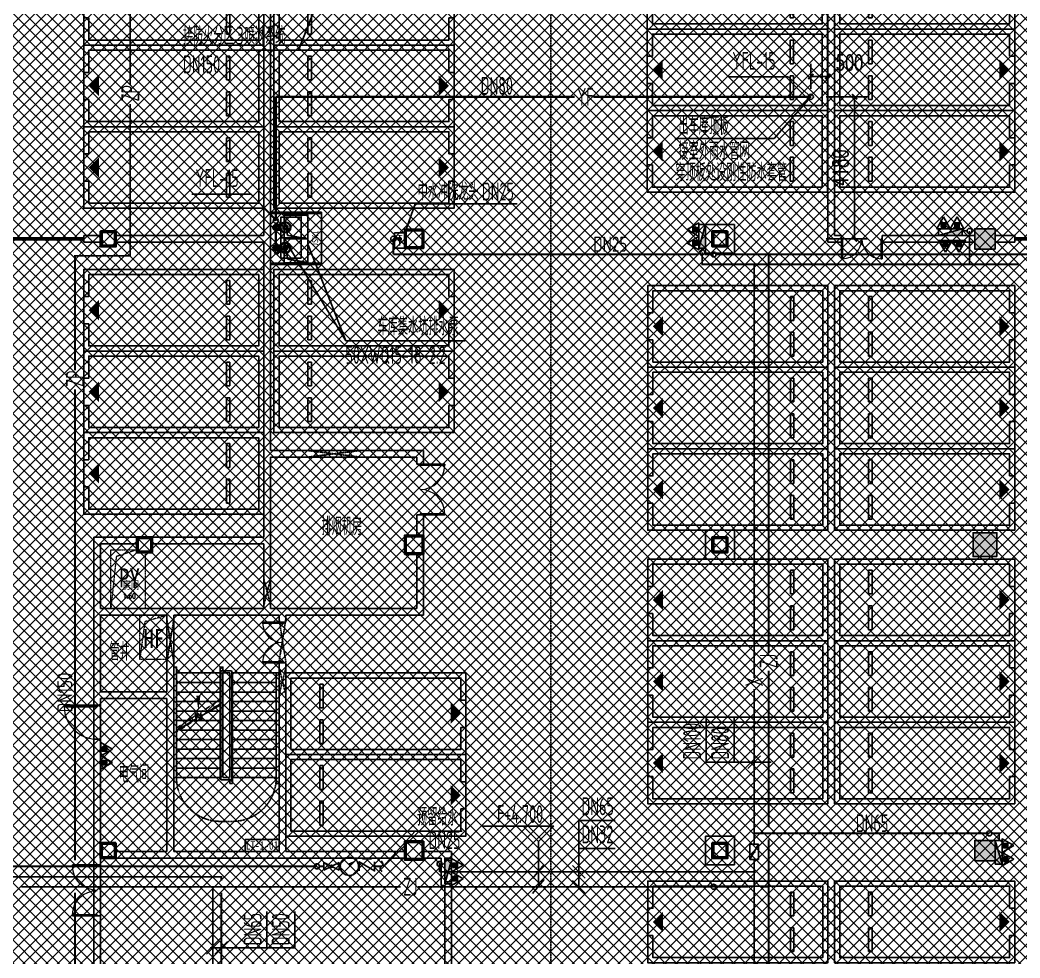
# Model space of a CAD drawing. Extents: x -2120532 to 1934524, y -1331911 to 424203.
# Drawn here: x -34207 to -4779, y -349422 to -321820 of the extents above; entities that cross this region are included whole.
import ezdxf
from ezdxf.enums import TextEntityAlignment as Align

# ---------------------------------------------------------------- set-up
doc = ezdxf.new("R2010")
doc.units = 0
doc.header["$LTSCALE"] = 10
for name, pattern in [('( Hidden )', [0.375, 0.25, -0.125]), ('__DASH', [0.35, 0.25, -0.1]), ('_DASH', [0.6, 0.4, -0.2]), ('DASH', [0.35, 0.25, -0.1]), ('排水', [1.1, 1, -0.1])]:
    doc.linetypes.add(name, pattern=pattern)
for name, color, linetype in [('0-绿', 3, 'Continuous'), ('00-停车位', 67, 'Continuous'), ('A-BEAM', 4, 'Continuous'), ('A-COLUMN', 8, 'Continuous'), ('A-DIM_SYMB', 3, 'Continuous'), ('A-ROOM_NAME', 23, 'Continuous'), ('A-STAIR', 3, 'Continuous'), ('A-WALL', 2, 'Continuous'), ('DOOR_FIRE', 8, 'Continuous'), ('GPS文字_污水', 7, 'Continuous'), ('PUB_HATCH', 8, 'Continuous'), ('SPACE', 7, 'Continuous'), ('SRC-03F$0$A-SYMB-NUMB-T', 4, 'Continuous'), ('SRC-03F$0$A-WALL', 7, 'Continuous'), ('STAIR', 2, 'Continuous'), ('W-DIM_中水', 3, 'Continuous'), ('W-DIM_压力废', 3, 'Continuous'), ('W-DIM_消防', 3, 'Continuous'), ('W-DIM_给水', 3, 'Continuous'), ('W-EQUIP_消火栓', 7, 'Continuous'), ('W-EQUIP_灭火器', 7, 'Continuous'), ('W-EQUIP_给水', 7, 'Continuous'), ('W-PIPE-中水', 122, 'Continuous'), ('W-PIPE-压力废', 31, 'Continuous'), ('W-PIPE-喷淋中', 6, 'Continuous'), ('W-PIPE-消防', 1, 'Continuous'), ('W-PIPE-直饮', 62, 'Continuous'), ('W-PIPE-给水', 3, 'Continuous'), ('W-TEXT_中水', 7, 'Continuous'), ('W-TEXT_压力废', 7, 'Continuous'), ('W-TEXT_喷淋', 7, 'Continuous'), ('W-TEXT_消防', 7, 'Continuous'), ('W-TEXT_直饮', 7, 'Continuous'), ('W-TWT_DIM', 3, 'Continuous'), ('W-TWT_LEAD', 3, 'Continuous'), ('W-TWT_TEXT', 7, 'Continuous'), ('W-VALVE_中水', 7, 'Continuous'), ('W-VALVE_压力废', 7, 'Continuous'), ('W-VALVE_废水', 7, 'Continuous'), ('W-VALVE_消防', 7, 'Continuous'), ('W-VALVE_给水', 7, 'Continuous'), ('W-VPIPE-中水', 122, 'Continuous'), ('W-VPIPE-压力废', 31, 'Continuous'), ('W-VPIPE-消防', 1, 'Continuous'), ('W-VPIPE-给水', 3, 'Continuous'), ('WINDOW', 8, 'Continuous'), ('画水辅助', 6, 'Continuous'), ('车行线', 4, 'Continuous'), ('集水坑', 4, 'Continuous')]:
    doc.layers.add(name, color=color, linetype=linetype)
for name, color, linetype, lineweight in [('GPS-污水', 2, '排水', 40), ('HOLE', 52, 'Continuous', 15), ('钢柱', 51, 'Continuous', 35)]:
    doc.layers.add(name, color=color, linetype=linetype, lineweight=lineweight)
doc.styles.add('8B2_01', font='simhei.ttf', dxfattribs={"width": 0.8})
doc.styles.add('8B2_02', font='tssdeng.shx', dxfattribs={"width": 0.6, "bigfont": 'TSSDCHN.shx'})
doc.styles.add('_TCH_DIM_T3', font='SIMPLEX', dxfattribs={"width": 0.705882, "bigfont": 'GBCBIG'})
doc.styles.add('_TCH_SPACE', font='SIMPLEX', dxfattribs={"height": 5, "bigfont": 'GBCBIG'})
doc.styles.add('_TWT_PIPEDN', font='TSSDENG', dxfattribs={"width": 0.8, "height": 3.5, "bigfont": 'TSSDCHN'})
doc.styles.add('SRC-03F$0$ECADI-TXT', font='simplex.shx', dxfattribs={"bigfont": 'hztxt.shx'})
doc.styles.get("Standard").update_dxf_attribs({"font": 'TSSDENG.shx', "width": 0.7, "bigfont": 'TSSDCHN.shx'})
doc.styles.add('黑体', font='simhei.ttf', dxfattribs={"width": 0.65})
doc.dimstyles.new('_TWT_ARCH&&150', dxfattribs={"dimtxt": 446.25, "dimasz": 150, "dimexe": 375, "dimexo": 450, "dimgap": 189.375, "dimtad": 1, "dimdec": 0, "dimzin": 0, "dimdsep": 46, "dimtxsty": '_TCH_DIM_T3', "dimblk": 'ARCHTICK', "dimcen": 0.09, "dimclrt": 7, "dimazin": 2, "dimtfac": 1, "dimtdec": 0, "dimtix": 1, "dimtmove": 2, "dimatfit": 3, "dimfxl": 0, "dimtolj": 1, "dimtzin": 0, "dimarcsym": 0})

# ---------------------------------------------------------------- blocks, each defined once
blk = doc.blocks.new('$ATTACHMENT$00000186')
for points, const_width in [([(0, 0), (-273, 0)], 30), ([(-273, 54), (-273, -66)], 15)]:
    blk.add_lwpolyline(points, dxfattribs=dict(const_width=const_width))
at = {"const_width": 62.5}
blk.add_lwpolyline([(-139, 2, -1), (-201, 2, -1)], format="xyb", close=True, dxfattribs=at)
blk = doc.blocks.new('A$C5BDE0F02')
blk.add_lwpolyline([(0, -100), (0, 100), (-300, 100), (-300, -100)], close=True)
at = {"xscale": 0.75, "yscale": -0.75, "zscale": 0.75}
blk.add_blockref('$ATTACHMENT$00000186', (-50, 0), dxfattribs=at)
blk = doc.blocks.new('集水坑1500x1500')
blk.add_line((750, -300), (750, -900))
at = {"linetype": '( Hidden )'}
blk.add_lwpolyline([(0, 0), (1500, 0), (1500, -1500), (0, -1500)], close=True, dxfattribs=at)
blk.add_lwpolyline([(150, -900), (150, -300), (1350, -300), (1350, -900)], close=True)
blk = doc.blocks.new('A$C2E841D35')
at = {"color": 7, "ltscale": 100}
for p, q in [((292, 381), (181, 381)), ((292, 219), (181, 219)), ((292, -219), (181, -219)), ((292, -381), (181, -381))]:
    blk.add_line(p, q, dxfattribs=at)
for centre, radius in [((150, 297), 86.2), ((150, 297), 86.2), ((150, 300), 62), ((430, 300), 159), ((430, 300), 159), ((430, 300), 140), ((430, 300), 140), ((430, 300), 73.2), ((430, 300), 73.2), ((430, 300), 56.6), ((430, 300), 56.6), ((150, -303), 86.2), ((150, -303), 86.2), ((150, -300), 62), ((430, -300), 159), ((430, -300), 159), ((430, -300), 140), ((430, -300), 140), ((430, -300), 73.2), ((430, -300), 73.2), ((430, -300), 56.6), ((430, -300), 56.6)]:
    blk.add_circle(centre, radius, dxfattribs=at)
blk = doc.blocks.new('l99')
at = {"layer": 'W-TWT_TEXT'}
for p, q in [((92541, -196910), (92091, -196460)), ((94175, -196460), (92091, -196460)), ((92541, -196910), (92991, -196460))]:
    blk.add_line(p, q, dxfattribs=at)
blk = doc.blocks.new('4gs')
at = {"layer": 'W-TWT_TEXT', "style": '8B2_02', "width": 0.6}
blk.add_text('F+4.700', height=525, rotation=359.9998, dxfattribs=at).set_placement((-16760, -202342, 8000))
blk = doc.blocks.new('车位2400x5300')
at = {"layer": '00-停车位', "color": 251}
for p, q in [((-875, -1000), (-175, -1000)), ((-875, -1100), (-875, -1000)), ((-875, -1100), (-175, -1100)), ((-175, -1100), (-175, -1000)), ((175, -1000), (875, -1000)), ((175, -1100), (175, -1000)), ((175, -1100), (875, -1100)), ((875, -1100), (875, -1000)), ((400, -5300), (-400, -5300))]:
    blk.add_line(p, q, dxfattribs=at)
blk.add_lwpolyline([(400, -5150), (400, -5300), (1200, -5300), (1200, 0), (-1200, 0), (-1200, -5300), (-400, -5300), (-400, -5150), (-1050, -5150), (-1050, -150), (1050, -150), (1050, -5150), (400, -5150)], dxfattribs=at)
blk.add_lwpolyline([(0, -5150, 0, 600, 0), (0, -4850, 600, 600, 0)], format="xyseb", dxfattribs=at)
blk = doc.blocks.new('人防集水坑')
at = {"layer": 'GPS-污水', "color": 8, "linetype": '排水'}
for centre in [(307561, 701151), (307561, 700451)]:
    blk.add_circle(centre, 75, dxfattribs=at)
at = {"layer": '集水坑', "color": 8, "linetype": 'DASH', "ltscale": 0.5}
blk.add_lwpolyline([(306241, 700051), (306241, 701551), (307741, 701551), (307741, 700051)], close=True, dxfattribs=at)
at = {"layer": '集水坑', "color": 8, "linetype": 'Continuous', "ltscale": 0.5}
for points in [[(306641, 701501), (306641, 700801), (307341, 700801), (307341, 701501)], [(306641, 700801), (306641, 700101), (307341, 700101), (307341, 700801)]]:
    blk.add_lwpolyline(points, close=True, dxfattribs=at)
at = {"layer": '集水坑', "color": 8, "linetype": 'DASH', "ltscale": 0.5}
for points in [[(307341, 700801), (307237, 701397), (306641, 701501)], [(307347, 700101), (307243, 700697), (306647, 700801)]]:
    blk.add_lwpolyline(points, dxfattribs=at)
blk = doc.blocks.new('SRC-03F$0$ECADI-TAG-CODE')
at = {"layer": 'SRC-03F$0$A-SYMB-NUMB-T', "color": 1}
blk.add_lwpolyline([(3.41, 8.1), (13.41, 8.1), (13.41, 4.6), (3.41, 4.6)], close=True, dxfattribs=at)
at = {"layer": 'SRC-03F$0$A-SYMB-NUMB-T', "style": 'SRC-03F$0$ECADI-TXT', "width": 0.7}
blk.add_attdef('CODE', text='', height=2.5, dxfattribs=at).set_placement((8.41, 6.35), align=Align.MIDDLE_CENTER)
blk = doc.blocks.new('$DorLib2D$00000002')
for p, q in [((-0.5, 0), (-0.5, 0.4875)), ((-0.475, 0.4875), (-0.5, 0.4875)), ((-0.475, 0), (-0.475, 0.4875)), ((0.475, 0), (0.475, 0.4875)), ((0.475, 0.4875), (0.5, 0.4875)), ((0.5, 0), (0.5, 0.4875)), ((-0.5, 0), (-0.475, 0)), ((0.5, 0), (0.475, 0))]:
    blk.add_line(p, q)
at = {"lineweight": 13}
for centre, start, end in [((-0.4875, 0), 0, 88.53072), ((0.4875, 0), 91.46928, 180)]:
    blk.add_arc(centre, 0.4875, start, end, dxfattribs=at)
blk = doc.blocks.new('_FZH')
blk.add_lwpolyline([(-0.5, -0.5), (0.5, -0.5), (0.5, 0.5), (-0.5, 0.5)], close=True)
at = {"layer": 'PUB_HATCH'}
blk.add_solid([(-0.5, -0.5), (0.5, -0.5), (-0.5, 0.5), (0.5, 0.5)], dxfattribs=at)
blk = doc.blocks.new('$DorLib2D$00000213')
at = {"color": 0, "linetype": 'DASH', "const_width": 0.02}
blk.add_lwpolyline([(0.5, 0), (-0.5, 0)], dxfattribs=at)
blk = doc.blocks.new('$DorLib2D$00000001')
for p, q in [((0.45, 0.975), (0.5, 0.975)), ((0.45, 0), (0.45, 0.975)), ((0.5, 0), (0.5, 0.975)), ((0.5, 0), (0.45, 0))]:
    blk.add_line(p, q)
at = {"lineweight": 13}
blk.add_arc((0.475, 0), 0.975, 91.4693, 180, dxfattribs=at)
blk = doc.blocks.new('_ArchTick')
at = {"color": 0, "linetype": 'ByBlock', "const_width": 0.4}
blk.add_lwpolyline([(-0.5, -0.5), (0.5, 0.5)], dxfattribs=at)
blk = doc.blocks.new('*D277')
at = {"layer": 'Defpoints', "color": 0, "transparency": 16777216}
for p in [(-10934, -324080), (-9647, -324080), (-10934, -328260)]:
    blk.add_point(p, dxfattribs=at)
at = {"layer": 'W-TWT_DIM', "color": 0, "lineweight": -2, "transparency": 16777216}
for p, q in [((-10484, -324080), (-9272, -324080)), ((-9647, -328260), (-9647, -324080)), ((-10484, -328260), (-9272, -328260))]:
    blk.add_line(p, q, dxfattribs=at)
at = {"layer": 'W-TWT_DIM', "color": 0, "lineweight": -2, "transparency": 16777216, "xscale": 150, "yscale": 150, "zscale": 150}
for p, rotation in [((-9647, -324080), 90), ((-9647, -328260), 270)]:
    blk.add_blockref('_ArchTick', p, dxfattribs=dict(at, rotation=rotation))
at = {"layer": 'W-TWT_DIM', "color": 7, "transparency": 16777216, "insert": (-10060, -326170), "char_height": 446.2, "attachment_point": 5, "rotation": 90, "style": '_TCH_DIM_T3'}
blk.add_mtext('\\A1;4180', dxfattribs=at)
blk = doc.blocks.new('*D278')
at = {"layer": 'Defpoints', "color": 0, "transparency": 16777216}
for p in [(-10434, -323485), (-10934, -324300), (-10434, -324300)]:
    blk.add_point(p, dxfattribs=at)
at = {"layer": 'W-TWT_DIM', "color": 0, "lineweight": -2, "transparency": 16777216}
for p, q in [((-10934, -323850), (-10934, -323110)), ((-10434, -323850), (-10434, -323110)), ((-10934, -323485), (-10434, -323485))]:
    blk.add_line(p, q, dxfattribs=at)
at = {"layer": 'W-TWT_DIM', "color": 0, "lineweight": -2, "transparency": 16777216, "xscale": 150, "yscale": 150, "zscale": 150, "rotation": 180}
blk.add_blockref('_ArchTick', (-10934, -323485), dxfattribs=at)
at = {"layer": 'W-TWT_DIM', "color": 0, "lineweight": -2, "transparency": 16777216, "xscale": 150, "yscale": 150, "zscale": 150}
blk.add_blockref('_ArchTick', (-10434, -323485), dxfattribs=at)
at = {"layer": 'W-TWT_DIM', "color": 7, "transparency": 16777216, "insert": (-9795, -323072), "char_height": 446.2, "attachment_point": 5, "style": '_TCH_DIM_T3'}
blk.add_mtext('\\A1;500', dxfattribs=at)
blk = doc.blocks.new('$TwtSys$00000434')
for p, q in [((-0.5, 0.5), (-0.5, -0.5)), ((-0.5, -0.5), (0.5, 0.5)), ((0.5, 0.5), (-0.5, 0.5)), ((0.5, -0.5), (0.5, 0.5)), ((-0.5, -0.5), (0.5, -0.5))]:
    blk.add_line(p, q)
blk.add_solid([(0.5, -0.5), (0.5, 0.5), (-0.5, -0.5)])
blk = doc.blocks.new('$VALVE$00000742')
blk.add_line((-93, -93), (93, 93))
blk.add_lwpolyline([(93, 93, 0, 50, 0), (-13, 22, 50, 50, 0)], format="xyseb")
blk.add_circle((0, 0), 150)
for p in [(-150, 0), (150, 0)]:
    blk.add_point(p)
blk = doc.blocks.new('$VALVE$00000315')
blk.add_line((-75, 125), (75, 125))
blk.add_lwpolyline([(-125, -75), (-125, 75), (125, -75), (125, 75)])
for p in [(-125, 0), (125, 0)]:
    blk.add_point(p)
blk.add_solid([(0, 125), (0, 150), (75, 125)])
blk = doc.blocks.new('$VALVE$00000333')
for p, q in [((125, 62.5), (-125, -62.5)), ((-125, 62.5), (125, -62.5)), ((-125, -62.5), (-125, 62.5)), ((125, -62.5), (125, 62.5))]:
    blk.add_line(p, q)
at = {"const_width": 31.25}
blk.add_lwpolyline([(-15.625, 0, 1), (15.625, 0, 1)], format="xyb", close=True, dxfattribs=at)
for p in [(-125, 0), (125, 0)]:
    blk.add_point(p)
blk = doc.blocks.new('$TwtSys$00000132')
at = {"elevation": 0}
blk.add_lwpolyline([(7, -101, -0.575183), (0, 0, 0.604745), (-11, 101, 16.924828)], format="xyb", dxfattribs=at)
blk = doc.blocks.new('$TwtSys$00000546')
h = blk.add_hatch()
h.set_pattern_fill('ANSI31', color=256, scale=200, style=0)
h.set_pattern_definition([(45, (-38543.802, -6670.83), (-17.67767, 17.67767), [])])
h.paths.add_polyline_path([(-65, 174), (65, 174), (65, 44), (-65, 44)])
for points in [[(0, 344), (-198, 0), (198, 0)], [(-65, 174), (65, 174), (65, 44), (-65, 44)]]:
    blk.add_lwpolyline(points, close=True)
blk = doc.blocks.new('$VALVE$00000316')
for p, q in [((-125, 72), (125, -72)), ((-125, 72), (-125, -72)), ((-125, 72), (125, 72)), ((125, 72), (125, -72)), ((-125, -72), (125, -72))]:
    blk.add_line(p, q)
at = {"const_width": 21.1}
blk.add_lwpolyline([(-11, 0, 1), (11, 0, 1)], format="xyb", close=True, dxfattribs=at)
for p in [(-125, 0), (125, 0)]:
    blk.add_point(p)
at = {"color": 7, "flags": 9}
for tag in ['XSIZE', 'YSIZE']:
    blk.add_attdef(tag, (0, 0), '', height=0.5, dxfattribs=at)
blk = doc.blocks.new('A$C1C3C0163')
h = blk.add_hatch()
h.set_pattern_fill('ANSI37', color=8, scale=150)
h.set_pattern_definition([(45, (-601697.23, -233886.27), (-168.3798, 168.3798), []), (135, (-601697.23, -233886.27), (-168.3798, -168.3798), [])])
h.paths.add_polyline_path([(-80300, 5300), (-80300, -9000), (-62000, -9000), (-62000, -64625), (-76750, -64625), (-76750, -62675), (-73875, -62675), (-73775, -57275), (-100380, -57275), (-100572, -124002), (-71150, -123999), (-71150, -126437), (-63509, -133383), (-65550, -135650), (-61611, -139196), (-83885, -163934), (-83885, -174096), (-119589, -213750), (-196450, -213750), (-196450, -207800), (-209700, -193450), (-209700, -169150), (-201700, -169149), (-201700, 5300), (-192675, 5300)])

msp = doc.modelspace()

# ---------------------------------------------------------------- hatches: boundary and pattern name
at = {"layer": 'W-PIPE-喷淋中'}
for points in [[(-32588.8, -328762.1), (-32615.1, -328762.1), (-32615.1, -328735.9)], [(-32588.8, -328762.1), (-32588.8, -328735.9), (-32615.1, -328735.9)], [(-30962.4, -328762.1), (-30936.1, -328762.1), (-30936.1, -328788.4)], [(-30962.4, -328762.1), (-30962.4, -328788.4), (-30936.1, -328788.4)]]:
    msp.add_hatch(color=256, dxfattribs=at).paths.add_polyline_path(points)
at = {"layer": 'W-PIPE-消防'}
for points in [[(-14131.9, -329010.8), (-14131.9, -329037.1), (-14158.1, -329037.1)], [(-14131.9, -329010.8), (-14158.1, -329010.8), (-14158.1, -329037.1)], [(-5388.5, -345754.5), (-5388.5, -345728.2), (-5361.3, -345728.2)], [(-5388.5, -345754.5), (-5362.2, -345755.4), (-5361.3, -345728.2)]]:
    msp.add_hatch(color=256, dxfattribs=at).paths.add_polyline_path(points)
at = {"layer": 'W-PIPE-给水'}
for points in [[(-28283.6, -347031.3), (-28283.6, -347005), (-28257.4, -347005)], [(-28283.6, -347031.3), (-28257.4, -347031.3), (-28257.4, -347005)]]:
    msp.add_hatch(color=256, dxfattribs=at).paths.add_polyline_path(points)

# ---------------------------------------------------------------- linework, layer by layer
at = {"color": 8, "linetype": 'DASH'}
for points in [[(-25766.9, -334485.4), (-24166.9, -334685.4)], [(-24166.9, -334485.4), (-25766.9, -334685.4)], [(-26833.6, -338253.9), (-27033.6, -339053.9)], [(-26833.6, -339053.9), (-27033.6, -338253.9)], [(-29683.6, -339462.1), (-29883.6, -340712.1)], [(-29683.6, -340712.1), (-29883.6, -339462.1)], [(-26583.6, -340712.1), (-26383.6, -339435.4)], [(-26583.6, -339435.4), (-26383.6, -340712.1)], [(-26383.6, -340880.9), (-26583.6, -341680.9)], [(-26383.6, -341680.9), (-26583.6, -340880.9)]]:
    msp.add_lwpolyline(points, dxfattribs=at)
at = {"layer": 'A-BEAM', "color": 8}
for points in [[(-29683.6, -344115.4), (-29683.6, -340860.4), (-29601.6, -340860.4), (-29601.6, -344115.4)], [(-28315.6, -344115.4), (-28315.6, -340860.4), (-28233.6, -340860.4), (-28233.6, -340975.4)], [(-27951.6, -341035.4), (-27973.6, -341035.4)], [(-26665.6, -341035.4), (-26583.6, -341035.4)]]:
    msp.add_lwpolyline(points, dxfattribs=at)
at = {"layer": 'A-COLUMN', "color": 8}
for p, q in [((-31383.6, -328035.4), (-31833.6, -328035.4)), ((-31833.6, -328035.4), (-31833.6, -328485.4)), ((-31383.6, -328485.4), (-31383.6, -328035.4)), ((-22333.6, -327985.4), (-22883.6, -327985.4)), ((-22883.6, -327985.4), (-22883.6, -328535.4)), ((-22333.6, -328535.4), (-22333.6, -327985.4)), ((-13183.6, -327835.4), (-14033.6, -327835.4)), ((-14033.6, -327835.4), (-14033.6, -328685.4)), ((-13183.6, -328685.4), (-13183.6, -327835.4)), ((-31833.6, -328485.4), (-31383.6, -328485.4)), ((-22883.6, -328535.4), (-22333.6, -328535.4)), ((-14033.6, -328685.4), (-13183.6, -328685.4)), ((-13183.6, -336835.4), (-14033.6, -336835.4)), ((-14033.6, -336835.4), (-14033.6, -337685.4)), ((-13183.6, -337685.4), (-13183.6, -336835.4)), ((-30320.6, -337035.4), (-30770.6, -337035.4)), ((-30770.6, -337035.4), (-30770.6, -337485.4)), ((-30320.6, -337485.4), (-30320.6, -337035.4)), ((-22333.6, -336985.4), (-22883.6, -336985.4)), ((-22883.6, -336985.4), (-22883.6, -337535.4)), ((-22333.6, -337535.4), (-22333.6, -336985.4)), ((-30770.6, -337485.4), (-30320.6, -337485.4)), ((-22883.6, -337535.4), (-22333.6, -337535.4)), ((-14033.6, -337685.4), (-13183.6, -337685.4)), ((-31383.6, -346035.4), (-31833.6, -346035.4)), ((-31833.6, -346035.4), (-31833.6, -346485.4)), ((-31383.6, -346485.4), (-31383.6, -346035.4)), ((-22333.6, -345985.4), (-22883.6, -345985.4)), ((-22883.6, -345985.4), (-22883.6, -346535.4)), ((-22333.6, -346535.4), (-22333.6, -345985.4)), ((-13183.6, -345835.4), (-14033.6, -345835.4)), ((-14033.6, -345835.4), (-14033.6, -346685.4)), ((-13183.6, -346685.4), (-13183.6, -345835.4)), ((-31833.6, -346485.4), (-31383.6, -346485.4)), ((-22883.6, -346535.4), (-22333.6, -346535.4)), ((-14033.6, -346685.4), (-13183.6, -346685.4))]:
    msp.add_line(p, q, dxfattribs=at)
at = {"layer": 'A-DIM_SYMB', "color": 8}
msp.add_lwpolyline([(-28958.6, -340895.4, 0, 0, 0), (-28958.6, -342155.4, 0, 120, 0), (-28958.6, -341705.4, 0, 0, 0)], format="xyseb", dxfattribs=at)
at = {"layer": 'A-STAIR', "color": 8, "linetype": '_DASH'}
for p, q in [((-29601.6, -341035.4), (-29601.6, -342654.3)), ((-28315.6, -341035.4), (-29601.6, -341035.4)), ((-28315.6, -341035.4), (-28315.6, -341817.2)), ((-27973.6, -340975.4), (-28293.6, -340975.4)), ((-28293.6, -340975.4), (-28293.6, -344175.4)), ((-28233.6, -341035.4), (-28033.6, -341035.4)), ((-28033.6, -341035.4), (-28233.6, -341035.4)), ((-28233.6, -341035.4), (-28233.6, -344115.4)), ((-28033.6, -344115.4), (-28033.6, -341035.4)), ((-27973.6, -344175.4), (-27973.6, -340975.4)), ((-27951.6, -344115.4), (-27951.6, -341035.4)), ((-27951.6, -341035.4), (-26665.6, -341035.4)), ((-26665.6, -344115.4), (-26665.6, -341035.4)), ((-28315.6, -341315.4), (-29601.6, -341315.4)), ((-27951.6, -341315.4), (-26665.6, -341315.4)), ((-28315.6, -341595.4), (-29601.6, -341595.4)), ((-27951.6, -341595.4), (-26665.6, -341595.4)), ((-28405.1, -341875.4), (-29601.6, -341875.4)), ((-28315.6, -341817.2), (-28899.4, -342197.2)), ((-28315.6, -341936.5), (-28867.3, -342295.6)), ((-28315.6, -341936.5), (-28315.6, -344115.4)), ((-27951.6, -341875.4), (-26665.6, -341875.4)), ((-28835.2, -342155.4), (-29601.6, -342155.4)), ((-28844, -342366.8), (-29059, -342205.2)), ((-29059, -342205.2), (-29001.1, -342382.7)), ((-28899.4, -342197.2), (-28844, -342366.8)), ((-28315.6, -342155.4), (-28651.9, -342155.4)), ((-27951.6, -342155.4), (-26665.6, -342155.4)), ((-29033.2, -342284.3), (-29601.6, -342654.3)), ((-29001.1, -342382.7), (-29601.6, -342773.6)), ((-29265.3, -342435.4), (-29601.6, -342435.4)), ((-28315.6, -342435.4), (-29082, -342435.4)), ((-27951.6, -342435.4), (-26665.6, -342435.4)), ((-29601.6, -342773.6), (-29601.6, -344115.4)), ((-28315.6, -342715.4), (-29512.1, -342715.4)), ((-27951.6, -342715.4), (-26665.6, -342715.4)), ((-28315.6, -342995.4), (-29601.6, -342995.4)), ((-27951.6, -342995.4), (-26665.6, -342995.4)), ((-28315.6, -343275.4), (-29601.6, -343275.4)), ((-27951.6, -343275.4), (-26665.6, -343275.4)), ((-28315.6, -343555.4), (-29601.6, -343555.4)), ((-27951.6, -343555.4), (-26665.6, -343555.4)), ((-28315.6, -343835.4), (-29601.6, -343835.4)), ((-27951.6, -343835.4), (-26665.6, -343835.4)), ((-28315.6, -344115.4), (-29601.6, -344115.4)), ((-28293.6, -344175.4), (-27973.6, -344175.4)), ((-28233.6, -344115.4), (-28033.6, -344115.4)), ((-27951.6, -344115.4), (-26665.6, -344115.4))]:
    msp.add_line(p, q, dxfattribs=at)
at = {"layer": 'A-STAIR', "color": 8}
for p, q in [((-29601.6, -341035.4), (-29601.6, -342724.4)), ((-28315.6, -341035.4), (-29601.6, -341035.4)), ((-28315.6, -341035.4), (-28315.6, -341981.9)), ((-28315.6, -341315.4), (-29601.6, -341315.4)), ((-28315.6, -341595.4), (-29601.6, -341595.4)), ((-28315.6, -341875.4), (-29601.6, -341875.4)), ((-28616.1, -342155.4), (-29601.6, -342155.4)), ((-28880.8, -342308.2), (-28315.6, -341981.9)), ((-29601.6, -342724.4), (-29019.1, -342388.1)), ((-29101.1, -342435.4), (-29601.6, -342435.4)), ((-29019.1, -342388.1), (-29054.1, -342257.7)), ((-29054.1, -342257.7), (-28848, -342430.6)), ((-28848, -342430.6), (-28880.8, -342308.2)), ((-29586.1, -342715.4), (-29601.6, -342715.4))]:
    msp.add_line(p, q, dxfattribs=at)
at = {"layer": 'A-STAIR', "color": 8, "linetype": '_DASH'}
for points in [[(-27951.6, -341035.4), (-27951.6, -344290.4), (-28033.6, -344290.4), (-28033.6, -344175.4)], [(-26583.6, -341035.4), (-26583.6, -344290.4), (-26665.6, -344290.4), (-26665.6, -341035.4)]]:
    msp.add_lwpolyline(points, dxfattribs=at)
at = {"layer": 'A-WALL', "color": 8}
for p, q in [((-10233.6, -319260.4), (-10233.6, -328160.4)), ((-27033.6, -319585.4), (-27033.6, -328160.4)), ((-26833.6, -319585.4), (-26833.6, -328260.4)), ((-10433.6, -319360.4), (-10433.6, -328360.4)), ((-31833.6, -328160.4), (-32333.6, -328160.4)), ((-32333.6, -328160.4), (-32333.6, -328360.4)), ((-32333.6, -328360.4), (-31833.6, -328360.4)), ((-31383.6, -328160.4), (-27033.6, -328160.4)), ((-31383.6, -328360.4), (-27033.6, -328360.4)), ((-27033.6, -328360.4), (-27033.6, -334585.4)), ((-26833.6, -328260.4), (-26833.6, -334485.4)), ((-10433.6, -328360.4), (-10033.6, -328360.4)), ((-10033.6, -328160.4), (-10233.6, -328160.4)), ((-10033.6, -328360.4), (-10033.6, -328160.4)), ((-6108.6, -328160.4), (-8833.6, -328160.4)), ((-8833.6, -328160.4), (-8833.6, -328360.4)), ((-8833.6, -328360.4), (-6108.6, -328360.4)), ((-4933.6, -328160.4), (-5508.6, -328160.4)), ((-5508.6, -328360.4), (-4933.6, -328360.4)), ((-4933.6, -328360.4), (-4933.6, -328160.4)), ((-27033.6, -334585.4), (-27033.6, -337035.4)), ((-22333.6, -334485.4), (-26833.6, -334485.4)), ((-22333.6, -334885.4), (-22333.6, -334485.4)), ((-26833.6, -334685.4), (-26833.6, -337135.4)), ((-22533.6, -334685.4), (-26833.6, -334685.4)), ((-22533.6, -334685.4), (-22533.6, -334885.4)), ((-22533.6, -334885.4), (-22333.6, -334885.4)), ((-22333.6, -336385.4), (-22533.6, -336385.4)), ((-22533.6, -336385.4), (-22533.6, -336985.4)), ((-22333.6, -336985.4), (-22333.6, -336385.4)), ((-32033.6, -337035.4), (-30770.6, -337035.4)), ((-32033.6, -339235.4), (-32033.6, -337035.4)), ((-31833.6, -337235.4), (-30770.6, -337235.4)), ((-31833.6, -339135.4), (-31833.6, -337235.4)), ((-30320.6, -337035.4), (-27033.6, -337035.4)), ((-30320.6, -337235.4), (-27033.6, -337235.4)), ((-27033.6, -337235.4), (-27033.6, -339135.4)), ((-26833.6, -337135.4), (-26833.6, -339135.4)), ((-22533.6, -339135.4), (-22533.6, -337535.4)), ((-22333.6, -339335.4), (-22333.6, -337535.4)), ((-32033.6, -341685.4), (-32033.6, -339235.4)), ((-31833.6, -339135.4), (-29783.6, -339135.4)), ((-29783.6, -339135.4), (-27033.6, -339135.4)), ((-26833.6, -339135.4), (-26483.6, -339135.4)), ((-26483.6, -339135.4), (-22533.6, -339135.4)), ((-31833.6, -339335.4), (-29883.6, -339335.4)), ((-31833.6, -341585.4), (-31833.6, -339335.4)), ((-29883.6, -341585.4), (-29883.6, -339335.4)), ((-29683.6, -339335.4), (-26933.6, -339335.4)), ((-29683.6, -341685.4), (-29683.6, -339335.4)), ((-26933.6, -339335.4), (-26583.6, -339335.4)), ((-26583.6, -339335.4), (-26583.6, -339535.4)), ((-26583.6, -339535.4), (-26383.6, -339535.4)), ((-26383.6, -339335.4), (-22333.6, -339335.4)), ((-26383.6, -339535.4), (-26383.6, -339335.4)), ((-26383.6, -340735.4), (-26583.6, -340735.4)), ((-26583.6, -340735.4), (-26583.6, -346285.4)), ((-26383.6, -346285.4), (-26383.6, -340735.4)), ((-31833.6, -341585.4), (-29883.6, -341585.4)), ((-32033.6, -341685.4), (-32033.6, -341985.4)), ((-31833.6, -341785.4), (-29883.6, -341785.4)), ((-31833.6, -341985.4), (-31833.6, -341785.4)), ((-29883.6, -346285.4), (-29883.6, -341785.4)), ((-29683.6, -346285.4), (-29683.6, -341685.4)), ((-32033.6, -341985.4), (-31833.6, -341985.4)), ((-31833.6, -342985.4), (-32033.6, -342985.4)), ((-32033.6, -342985.4), (-32033.6, -346385.4)), ((-31833.6, -346285.4), (-31833.6, -342985.4)), ((-31383.6, -346285.4), (-29883.6, -346285.4)), ((-29683.6, -346285.4), (-26583.6, -346285.4)), ((-26383.6, -346285.4), (-22883.6, -346285.4)), ((-22333.6, -346285.4), (-21758.6, -346285.4)), ((-21758.6, -346285.4), (-21508.6, -346285.4)), ((-21508.6, -346285.4), (-21508.6, -346485.4)), ((-32033.6, -346385.4), (-32033.6, -346685.4)), ((-31833.6, -346685.4), (-31833.6, -346485.4)), ((-31383.6, -346485.4), (-29783.6, -346485.4)), ((-29783.6, -346485.4), (-26483.6, -346485.4)), ((-26483.6, -346485.4), (-22883.6, -346485.4)), ((-22333.6, -346485.4), (-21808.6, -346485.4)), ((-21808.6, -347285.4), (-21808.6, -346485.4)), ((-21708.6, -347185.4), (-21708.6, -346485.4)), ((-21708.6, -346485.4), (-21508.6, -346485.4)), ((-32033.6, -346685.4), (-31833.6, -346685.4)), ((-21508.6, -347185.4), (-21708.6, -347185.4)), ((-21508.6, -347185.4), (-21508.6, -358236.8)), ((-21708.6, -347285.4), (-21808.6, -347285.4)), ((-21708.6, -347285.4), (-21708.6, -358136.8)), ((-31833.6, -348185.4), (-32033.6, -348185.4)), ((-32033.6, -348185.4), (-32033.6, -354935.4)), ((-31833.6, -354935.4), (-31833.6, -348185.4))]:
    msp.add_line(p, q, dxfattribs=at)
at = {"layer": 'DOOR_FIRE', "color": 8}
for p, q in [((-32033.6, -348185.4), (-32033.6, -346685.4)), ((-31833.6, -348185.4), (-31833.6, -346685.4))]:
    msp.add_line(p, q, dxfattribs=at)
at = {"layer": 'GPS文字_污水'}
for p, q in [((-18951, -345989.8, 3000), (-18951, -347325.4, 3000)), ((-19124.7, -347083.1, 2579.9), (-18777.2, -346674.1, 3420.1)), ((-19124.7, -347521.2, 7705.3), (-18777.2, -347112.2, 8545.5))]:
    msp.add_line(p, q, dxfattribs=at)
at = {"layer": 'HOLE', "color": 8, "linetype": 'DASH'}
for points in [[(-30520.2, -337485.4), (-30520.2, -339135.4), (-31533.6, -339135.4), (-31533.6, -337410.4), (-30770.6, -337410.4), (-30770.6, -337485.4), (-30520.2, -337485.4)], [(-30770.6, -337410.4), (-31374.1, -337609.5), (-31533.6, -339135.4)], [(-29883.6, -339335.4), (-30533.3, -339527.5), (-30683.6, -340635.4)]]:
    msp.add_lwpolyline(points, dxfattribs=at)
msp.add_lwpolyline([(-30683.6, -339335.4), (-29883.6, -339335.4), (-29883.6, -340635.4), (-30683.6, -340635.4)], close=True, dxfattribs=at)
at = {"layer": 'STAIR', "color": 8, "linetype": 'DASH'}
msp.add_lwpolyline([(-28315.6, -345401.4), (-27951.6, -345401.4)], dxfattribs=at)
for centre, start, end in [((-28315.6, -344115.4), 180, 270), ((-27951.6, -344115.4), 270, 0)]:
    msp.add_arc(centre, 1286, start, end, dxfattribs=at)
at = {"layer": 'W-DIM_中水'}
for p, q in [((-14018.4, -343657.1), (-14018.4, -342328.6)), ((-13193.4, -343657.1), (-13193.4, -342328.6)), ((-13193.4, -343657.1), (-14018.4, -343657.1)), ((-12101.3, -343657.1), (-13193.4, -343657.1)), ((-12414.7, -343471.5), (-12786, -343842.7)), ((-17758.6, -346196.5), (-17758.6, -345371.5)), ((-17758.6, -345371.5), (-16688.5, -345371.5)), ((-17758.6, -347400.4), (-17758.6, -346196.5)), ((-17758.6, -346196.5), (-16688.5, -346196.5)), ((-17944.2, -346701.7), (-17573, -347072.9)), ((-17573, -347511), (-17944.2, -347139.8)), ((-26946.8, -349123.1), (-26946.8, -348053.1)), ((-26121.8, -349123.1), (-26121.8, -348053.1)), ((-28719.2, -349308.8), (-28348, -348937.5)), ((-28469.2, -349308.8), (-28098, -348937.5)), ((-28608.6, -349123.1), (-26946.8, -349123.1)), ((-26946.8, -349123.1), (-26121.8, -349123.1))]:
    msp.add_line(p, q, dxfattribs=at)
at = {"layer": 'W-DIM_压力废', "linetype": 'ByBlock'}
for p, q in [((-11605.2, -323493.9, 0), (-13349.5, -323493.9, 0)), ((-10933.9, -324080.1, 3000), (-11605.2, -323493.9, 0)), ((-27405.6, -326944.4, 0), (-29149.8, -326944.4, 0)), ((-26679.3, -327725.9, 0), (-27405.6, -326944.4, 0))]:
    msp.add_line(p, q, dxfattribs=at)
at = {"layer": 'W-DIM_给水'}
for p, q in [((-10933.9, -324080.1), (-12013.1, -325305.2)), ((-12013.1, -325305.2), (-14935.4, -325305.2)), ((-23516.6, -346724.7), (-22581.9, -345685.4)), ((-22581.9, -345685.4), (-21192.4, -345685.4))]:
    msp.add_line(p, q, dxfattribs=at)
at = {"layer": 'W-PIPE-中水', "ltscale": 1.5, "const_width": 52.5}
for points in [[(-23221, -328260.5), (-23221, -328716.9)], [(-23221, -328396.8), (-23221, -328335.5)], [(-23154.7, -328260.5), (-22970.1, -328260.5)], [(-14231.1, -328716.9), (-23221, -328716.9)], [(-13797.2, -328716.9), (-14062.7, -328716.9)], [(-12176.3, -328716.9), (-13722.2, -328716.9)], [(-4062.2, -328716.9), (-12176.3, -328716.9)], [(-12176.3, -340455), (-12176.3, -328716.9)], [(-12176.3, -345578.2), (-12176.3, -340968.5)], [(-12176.3, -347325.4), (-12176.3, -345930.7)], [(-30583.6, -347325.4), (-34168.6, -347325.4)], [(-23003.4, -347325.4), (-30583.6, -347325.4)], [(-28533.6, -354184.2), (-28533.6, -347325.4)], [(-13797.2, -347325.4), (-22490, -347325.4)], [(-12776.6, -347325.4), (-13722.2, -347325.4)], [(-12176.3, -347325.4), (-12424.1, -347325.4)], [(-12176.3, -354310.9), (-12176.3, -347325.4)]]:
    msp.add_lwpolyline(points, dxfattribs=at)
at = {"layer": 'W-PIPE-压力废', "ltscale": 1.5, "const_width": 75}
for points in [[(-26679.3, -327650.9), (-26679.3, -324080.1)], [(-26679.3, -324080.1), (-17887.6, -324080.1)], [(-17337.8, -324080.1), (-11010.1, -324080.1)], [(-26679.3, -328537.2), (-26679.3, -327800.9)]]:
    msp.add_lwpolyline(points, dxfattribs=at)
at = {"layer": 'W-PIPE-压力废'}
msp.add_circle((-10933.9, -324080.1), 75, dxfattribs=at)
at = {"layer": 'W-PIPE-喷淋中', "ltscale": 1.5, "const_width": 52.5}
for points in [[(-30962.4, -321324.7), (-30962.4, -323732.1)], [(-30962.4, -324294), (-30962.4, -328762.1)], [(-32588.8, -328762.1), (-32588.8, -332130.7)], [(-30962.4, -328762.1), (-32588.8, -328762.1)], [(-32588.8, -332692.6), (-32588.8, -346548.5)], [(-32588.8, -347501.6), (-32588.8, -349782.6)]]:
    msp.add_lwpolyline(points, dxfattribs=at)
at = {"layer": 'W-PIPE-消防', "ltscale": 1.5, "const_width": 52.5}
for points in [[(-6338.2, -328026.8), (-6481.4, -328026.8)], [(-6263.2, -328026.8), (-6263.2, -329010.8)], [(-14131.9, -328653.7), (-14131.9, -329010.8)], [(-12600.3, -329010.8), (-14131.9, -329010.8)], [(-12600.3, -329010.8), (-12600.3, -341184.1)], [(-6263.2, -329010.8), (-12600.3, -329010.8)], [(-4831.9, -329010.8), (-6263.2, -329010.8)], [(-12600.3, -341503.8), (-12600.3, -346076.4)], [(-5683.3, -345754.5), (-12600.3, -345754.5)], [(-5608.3, -345754.5), (-5388.5, -345754.5)], [(-5388.5, -345754.5), (-5396, -345964.2)], [(-21859.8, -346887.3), (-21859.8, -346656.1)], [(-12600.3, -346525.8), (-12600.3, -358796.9)], [(-21859.8, -346887.3), (-12600.3, -346887.3)]]:
    msp.add_lwpolyline(points, dxfattribs=at)
at = {"layer": 'W-PIPE-直饮', "ltscale": 1.5, "const_width": 52.5}
msp.add_lwpolyline([(-25470.2, -346724.7), (-35487, -346724.7)], dxfattribs=at)
at = {"layer": 'W-PIPE-给水', "ltscale": 1.5, "const_width": 52.5}
for points in [[(-25268.5, -346724.7), (-25395.2, -346724.7)], [(-24783.2, -346724.7), (-24818.5, -346724.7)], [(-24222.8, -346724.7), (-24243.2, -346724.7)], [(-23568.9, -346724.7), (-23772.8, -346724.7)], [(-34835.4, -347031.3), (-28283.6, -347031.3)], [(-28283.6, -347149.1), (-28283.6, -347031.3)], [(-28283.6, -354184.2), (-28283.6, -347501.6)]]:
    msp.add_lwpolyline(points, dxfattribs=at)
at = {"layer": 'W-TWT_LEAD'}
for p, q in [((-25359.2, -321033.7), (-26009.9, -322703.7)), ((-25359.2, -321033.7), (-26009.9, -322703.7)), ((-26009.9, -322703.7), (-29516.2, -322703.7)), ((-22883.6, -328093.1), (-22575.7, -327232.3)), ((-22575.7, -327232.3), (-19576.7, -327232.3)), ((-26337.5, -328419.8), (-24614, -331257.2)), ((-25737.5, -328419.8), (-24614, -331257.2)), ((-24614, -331257.2), (-21107.7, -331257.2))]:
    msp.add_line(p, q, dxfattribs=at)
at = {"layer": 'W-VPIPE-中水'}
for centre in [(-23221, -328260.5), (-13797.2, -328716.9), (-13797.2, -347325.4)]:
    msp.add_circle(centre, 75, dxfattribs=at)
at = {"layer": 'W-VPIPE-压力废', "linetype": 'ByBlock'}
msp.add_circle((-26679.3, -327725.9), 75, dxfattribs=at)
msp.add_circle((-26679.3, -327725.9), 75, dxfattribs=at)
at = {"layer": 'W-VPIPE-消防'}
for centre in [(-6263.2, -328026.8), (-14131.9, -328653.7), (-5683.3, -345754.5), (-21859.8, -346656.1)]:
    msp.add_circle(centre, 75, dxfattribs=at)
at = {"layer": 'W-VPIPE-给水'}
msp.add_circle((-25470.2, -346724.7), 75, dxfattribs=at)
at = {"layer": 'WINDOW', "color": 8}
for p, q in [((-32033.6, -342985.4), (-32033.6, -341985.4)), ((-31833.6, -342985.4), (-31833.6, -341985.4))]:
    msp.add_line(p, q, dxfattribs=at)
at = {"layer": '车行线', "color": 8, "linetype": '__DASH', "ltscale": 1.5}
msp.add_lwpolyline([(-18583.6, -293760.4), (-18583.6, -370022.9, -0.4142136), (-21583.6, -373022.9), (-48008.6, -373022.9)], format="xyb", dxfattribs=at)
at = {"layer": '钢柱', "color": 8, "lineweight": 35}
for points in [[(-31383.6, -328035.4), (-31833.6, -328035.4), (-31833.6, -328485.4), (-31383.6, -328485.4)], [(-31413.6, -328455.4), (-31803.6, -328455.4), (-31803.6, -328065.4), (-31413.6, -328065.4)], [(-22333.6, -327985.4), (-22883.6, -327985.4), (-22883.6, -328535.4), (-22333.6, -328535.4)], [(-22363.6, -328505.4), (-22853.6, -328505.4), (-22853.6, -328015.4), (-22363.6, -328015.4)], [(-13383.6, -328035.4), (-13833.6, -328035.4), (-13833.6, -328485.4), (-13383.6, -328485.4)], [(-13413.6, -328455.4), (-13803.6, -328455.4), (-13803.6, -328065.4), (-13413.6, -328065.4)], [(-30320.6, -337035.4), (-30770.6, -337035.4), (-30770.6, -337485.4), (-30320.6, -337485.4)], [(-30350.6, -337455.4), (-30740.6, -337455.4), (-30740.6, -337065.4), (-30350.6, -337065.4)], [(-22333.6, -336985.4), (-22883.6, -336985.4), (-22883.6, -337535.4), (-22333.6, -337535.4)], [(-22363.6, -337505.4), (-22853.6, -337505.4), (-22853.6, -337015.4), (-22363.6, -337015.4)], [(-13383.6, -337035.4), (-13833.6, -337035.4), (-13833.6, -337485.4), (-13383.6, -337485.4)], [(-13413.6, -337455.4), (-13803.6, -337455.4), (-13803.6, -337065.4), (-13413.6, -337065.4)], [(-31383.6, -346035.4), (-31833.6, -346035.4), (-31833.6, -346485.4), (-31383.6, -346485.4)], [(-31413.6, -346455.4), (-31803.6, -346455.4), (-31803.6, -346065.4), (-31413.6, -346065.4)], [(-22333.6, -345985.4), (-22883.6, -345985.4), (-22883.6, -346535.4), (-22333.6, -346535.4)], [(-22363.6, -346505.4), (-22853.6, -346505.4), (-22853.6, -346015.4), (-22363.6, -346015.4)], [(-13383.6, -346035.4), (-13833.6, -346035.4), (-13833.6, -346485.4), (-13383.6, -346485.4)], [(-13413.6, -346455.4), (-13803.6, -346455.4), (-13803.6, -346065.4), (-13413.6, -346065.4)]]:
    msp.add_lwpolyline(points, close=True, dxfattribs=at)

# ---------------------------------------------------------------- block references
at = {"layer": '00-停车位', "color": 8}
for p, rotation in [((-10446.8, -320885.4), 270), ((-10233.6, -320885.4), 90), ((-27033.6, -321360.4), 270), ((-26733.6, -321360.4), 90), ((-10446.8, -323285.4), 270), ((-10233.6, -323285.4), 90), ((-27033.6, -323760.4), 270), ((-26733.6, -323760.4), 90), ((-10446.8, -325685.4), 270), ((-10233.6, -325685.4), 90), ((-27033.6, -326160.4), 270), ((-26733.6, -326160.4), 90), ((-27033.6, -330360.4), 270), ((-26733.6, -330360.4), 90), ((-10433.6, -330835.4), 270), ((-10233.6, -330835.4), 90), ((-27033.6, -332760.4), 270), ((-26733.6, -332760.4), 90), ((-10433.6, -333235.4), 270), ((-10233.6, -333235.4), 90), ((-27033.6, -335160.4), 270), ((-10433.6, -335635.4), 270), ((-10233.6, -335635.4), 90), ((-10433.6, -338885.4), 270), ((-10233.6, -338885.4), 90), ((-10433.6, -341285.4), 270), ((-10233.6, -341285.4), 90), ((-26383.6, -342235.4), 90), ((-10433.6, -343685.4), 270), ((-10233.6, -343685.4), 90), ((-26383.6, -344635.4), 90), ((-10433.6, -348360.4), 270), ((-10233.6, -348360.4), 90)]:
    msp.add_blockref('车位2400x5300', p, dxfattribs=dict(at, rotation=rotation))
at = {"layer": 'A-COLUMN', "color": 8, "rotation": 90}
for p, xscale, yscale, zscale in [((-5808.6, -328260.4), 600, 600, 600), ((-5808.6, -337260.4), 700, 700, 700), ((-5808.6, -346260.4), 600, 600, 600)]:
    msp.add_blockref('_FZH', p, dxfattribs=dict(at, xscale=xscale, yscale=yscale, zscale=zscale))
at = {"layer": 'DOOR_FIRE', "color": 8, "xscale": 5500, "yscale": -5500, "zscale": 200}
msp.add_blockref('$DorLib2D$00000213', (-35083.6, -328260.4), dxfattribs=at)
at = {"layer": 'DOOR_FIRE', "color": 8, "zscale": 200}
for name, p, xscale, yscale, rotation in [('$DorLib2D$00000002', (-9433.6, -328260.4), -1200, -1200, 359.9999999895497), ('$DorLib2D$00000213', (-2183.6, -328260.4), 5500, 5500, 359.9999999895497), ('$DorLib2D$00000002', (-22433.6, -335635.4), -1500, -1500, 89.99999998291776), ('$DorLib2D$00000002', (-26483.6, -340135.4), 1200, 1200, 90), ('$DorLib2D$00000002', (-31933.6, -347435.4), -1500, 1500, 90)]:
    msp.add_blockref(name, p, dxfattribs=dict(at, xscale=xscale, yscale=yscale, rotation=rotation))
at = {"layer": 'SRC-03F$0$A-WALL', "color": 8}
ref = msp.add_blockref('SRC-03F$0$ECADI-TAG-CODE', (-26242.8, -346745.4), dxfattribs=dict(at, xscale=-100, yscale=100, zscale=100))
ref.add_attrib('CODE', 'LT-1-01', dxfattribs={"layer": 'SRC-03F$0$A-SYMB-NUMB-T', "height": 250, "style": '8B2_01', "width": 0.8}).set_placement((-27083.6, -346110.4), align=Align.MIDDLE_CENTER)
at = {"layer": 'W-EQUIP_消火栓', "xscale": 700, "zscale": 700}
for p, yscale, rotation in [((-14133.6, -328186.2), -200, 269.9999999865864), ((-6831.4, -328060.4), 200, 7.656863910758133e-12), ((-5408.6, -346314.2), 200, 270.0000000000076), ((-21608.6, -346890.3), -200, 89.99999999999237)]:
    msp.add_blockref('$TwtSys$00000434', p, dxfattribs=dict(at, yscale=yscale, rotation=rotation))
at = {"layer": 'W-EQUIP_灭火器'}
for p, rotation in [((-14233.6, -327987.8), 89.9999999865864), ((-7029.8, -327960.4), 7.656863910758133e-12), ((-6633, -327960.4), 7.656863910758133e-12), ((-14233.6, -328384.5), 89.9999999865864), ((-6974.8, -328310.9), 180.0000000000076), ((-6578, -328310.9), 180.0000000000076), ((-31826, -343274.2), 270.0000000000076), ((-31826, -343670.9), 270.0000000000076), ((-5308.6, -346115.8), 270.0000000000076), ((-5308.6, -346512.6), 270.0000000000076), ((-21508.6, -346691.9), 269.9999999999923), ((-21508.6, -347088.7), 269.9999999999923)]:
    msp.add_blockref('$TwtSys$00000546', p, dxfattribs=dict(at, rotation=rotation))
at = {"layer": 'W-EQUIP_给水', "xscale": 1.5, "yscale": 1.5, "zscale": 1.5, "rotation": 180}
msp.add_blockref('$TwtSys$00000132', (-23568.9, -346724.7), dxfattribs=at)
at = {"layer": 'W-VALVE_中水', "xscale": 1.5, "yscale": 1.5, "zscale": 1.5, "rotation": 269.9320188098978}
msp.add_blockref('A$C5BDE0F02', (-23033.6, -328535.2), dxfattribs=at)
at = {"layer": 'W-VALVE_压力废', "xscale": -1, "rotation": 90}
msp.add_blockref('集水坑1500x1500', (-26833.6, -327476, 0), dxfattribs=at)
at = {"layer": 'W-VALVE_废水'}
msp.add_blockref('A$C2E841D35', (-26826.7, -328222.2, 0), dxfattribs=at)
at = {"layer": 'W-VALVE_消防', "xscale": -1.8, "yscale": -1.8, "zscale": 1.8, "rotation": 270}
msp.add_blockref('$VALVE$00000316', (-12600.3, -346301.1), dxfattribs=at)
at = {"layer": 'W-VALVE_给水', "xscale": -1.8, "yscale": -1.8, "zscale": 1.8, "rotation": 180}
for name, p in [('$VALVE$00000333', (-25043.5, -346724.7)), ('$VALVE$00000742', (-24513.2, -346724.7)), ('$VALVE$00000315', (-23997.8, -346724.7))]:
    msp.add_blockref(name, p, dxfattribs=at)
at = {"layer": 'WINDOW', "color": 8, "xscale": 1000, "yscale": 1000, "zscale": 1000, "rotation": 90}
msp.add_blockref('$DorLib2D$00000001', (-31933.6, -342485.4), dxfattribs=at)
at = {"layer": '画水辅助'}
for name, p in [('A$C1C3C0163', (106241.4, -167810.4)), ('4gs', (-3409.8, -143107.1, -3000))]:
    msp.add_blockref(name, p, dxfattribs=at)
at = {"layer": '画水辅助', "xscale": -1}
msp.add_blockref('l99', (73589.7, -149079.4, 3000), dxfattribs=at)
at = {"layer": '集水坑', "color": 8, "linetype": 'Continuous', "rotation": 180}
msp.add_blockref('人防集水坑', (280907.4, 372540.3), dxfattribs=at)

# ---------------------------------------------------------------- texts
at = {"layer": '0-绿', "color": 8, "linetype": 'DASH', "style": '黑体'}
msp.add_text('JSK1', height=179.2, rotation=90, dxfattribs=at).set_placement((-25431.7, -328505.5, 0))
at = {"layer": 'A-ROOM_NAME', "color": 8}
for s, height, style, width, p in [('排烟机房', 525, '8B2_02', 0.6, (-25333.7, -336982.2)), ('PY', 563.29, '8B2_01', 0.8, (-31292.9, -338518)), ('HF', 563.29, '8B2_01', 0.8, (-30574, -340302.8)), ('管井', 525, '8B2_02', 0.6, (-31575.3, -340675.8)), ('电气间', 525, '8B2_02', 0.6, (-31301.8, -344264))]:
    msp.add_text(s, height=height, dxfattribs=dict(at, style=style, width=width)).set_placement(p)
at = {"layer": 'SPACE', "color": 8, "style": '_TCH_SPACE'}
msp.add_text('房间', height=241.13, dxfattribs=at).set_placement((-31186.1, -338595))
at = {"layer": 'SPACE', "color": 8, "style": '_TCH_SPACE', "width": 0.705882}
msp.add_text('1.60', height=148.75, dxfattribs=at).set_placement((-31183.2, -338844.4))
at = {"layer": 'W-DIM_中水', "color": 7, "style": '8B2_02', "width": 0.6}
msp.add_text('DN80', height=525, dxfattribs=at).set_placement((-20649.8, -324022.4))
for s, rotation, p in [('DN100', 90, (-14168.4, -343582.1)), ('DN80', 90, (-13343.4, -343582.1)), ('DN65', 360, (-17683.6, -345221.5)), ('DN32', 360, (-17683.6, -346046.5)), ('DN65', 90, (-27096.8, -349048.1)), ('DN50', 90, (-26271.8, -349048.1))]:
    msp.add_text(s, height=525, rotation=rotation, dxfattribs=at).set_placement(p)
at = {"layer": 'W-DIM_压力废', "color": 7, "linetype": 'ByBlock', "style": '8B2_02', "width": 0.6}
for p in [(-13244.5, -323283.9, 0), (-29044.8, -326734.4, 0)]:
    msp.add_text('YFL-15', height=525, dxfattribs=at).set_placement(p)
at = {"layer": 'W-DIM_消防', "color": 7, "style": '8B2_02', "width": 0.6}
msp.add_text('穿顶板处设刚性防水套管', height=525, dxfattribs=at).set_placement((-14924.6, -326566.5))
at = {"layer": 'W-DIM_给水', "color": 7, "style": '8B2_02', "width": 0.6}
for s, p in [('出车库顶板', (-14830.4, -325200.2)), ('接室外雨水管网', (-14830.4, -325935.2)), ('预留给水', (-22522.7, -345527.9))]:
    msp.add_text(s, height=525, dxfattribs=at).set_placement(p)
at = {"layer": 'W-TEXT_中水'}
for s, height, style, width, p in [('DN25', 446.25, '_TWT_PIPEDN', 0.752941, (-17338.8, -328640)), ('ZJ', 525, '8B2_02', 0.6, (-22928.4, -347587.9))]:
    msp.add_text(s, height=height, dxfattribs=dict(at, style=style, width=width)).set_placement(p)
at = {"layer": 'W-TEXT_中水', "style": '8B2_02', "width": 0.6}
msp.add_text('ZJ', height=525, rotation=90, dxfattribs=at).set_placement((-11913.8, -340893.5))
at = {"layer": 'W-TEXT_压力废', "style": '8B2_02', "width": 0.6}
msp.add_text('YF', height=525, dxfattribs=at).set_placement((-17812.6, -324342.6))
at = {"layer": 'W-TEXT_喷淋'}
for s, height, style, width, p in [('ZP', 525, '8B2_02', 0.6, (-30699.9, -324219)), ('ZP', 525, '8B2_02', 0.6, (-32326.3, -332617.6)), ('DN150', 446.25, '_TWT_PIPEDN', 0.752941, (-32665.7, -342188))]:
    msp.add_text(s, height=height, rotation=90, dxfattribs=dict(at, style=style, width=width)).set_placement(p)
at = {"layer": 'W-TEXT_消防', "style": '8B2_02', "width": 0.6}
msp.add_text('X', height=525, rotation=90, dxfattribs=at).set_placement((-12337.8, -341428.8))
msp.add_text('DN65', height=525, dxfattribs=at).set_placement((-9608.3, -345717))
at = {"layer": 'W-TEXT_直饮', "style": '8B2_02', "width": 0.6}
msp.add_text('DN25', height=525, dxfattribs=at).set_placement((-22187.5, -346213.3))
at = {"layer": 'W-TWT_LEAD', "color": 7, "style": '8B2_02', "width": 0.6}
for s, p in [('接防火分区', (-29411.2, -322546.2)), ('3', (-27836.2, -322546.2)), ('喷淋系统', (-27593.9, -322546.2)), ('DN150', (-29411.2, -323386.2)), ('中水冲洗龙头', (-22504.6, -327127.3)), ('DN25', (-20614.6, -327127.3)), ('车库集水坑排水泵', (-23685.6, -331099.7)), ('50XWQ15-18-2.2', (-24629.2, -331939.7))]:
    msp.add_text(s, height=525, dxfattribs=at).set_placement(p)

# ---------------------------------------------------------------- dimensions: what is measured, and where the dimension line sits
at = {"layer": 'W-TWT_DIM'}
dim = msp.add_linear_dim(base=(-10433.6, -323484.6), p1=(-10933.9, -324299.7), p2=(-10433.6, -324299.7), angle=360, dimstyle='_TWT_ARCH&&150', dxfattribs=at)
dim.commit()
dim.dimension.update_dxf_attribs({"geometry": '*D278', "text_midpoint": (-9795.2, -323072.1), "dimtype": 129})
dim = msp.add_aligned_dim(p1=(-10933.9, -328260.4), p2=(-10933.9, -324080.1), distance=-1286.9, dimstyle='_TWT_ARCH&&150', dxfattribs=at)
dim.commit()
dim.dimension.update_dxf_attribs({"geometry": '*D277', "text_midpoint": (-10059.5, -326170.2)})

doc.saveas('drawing.dxf')
